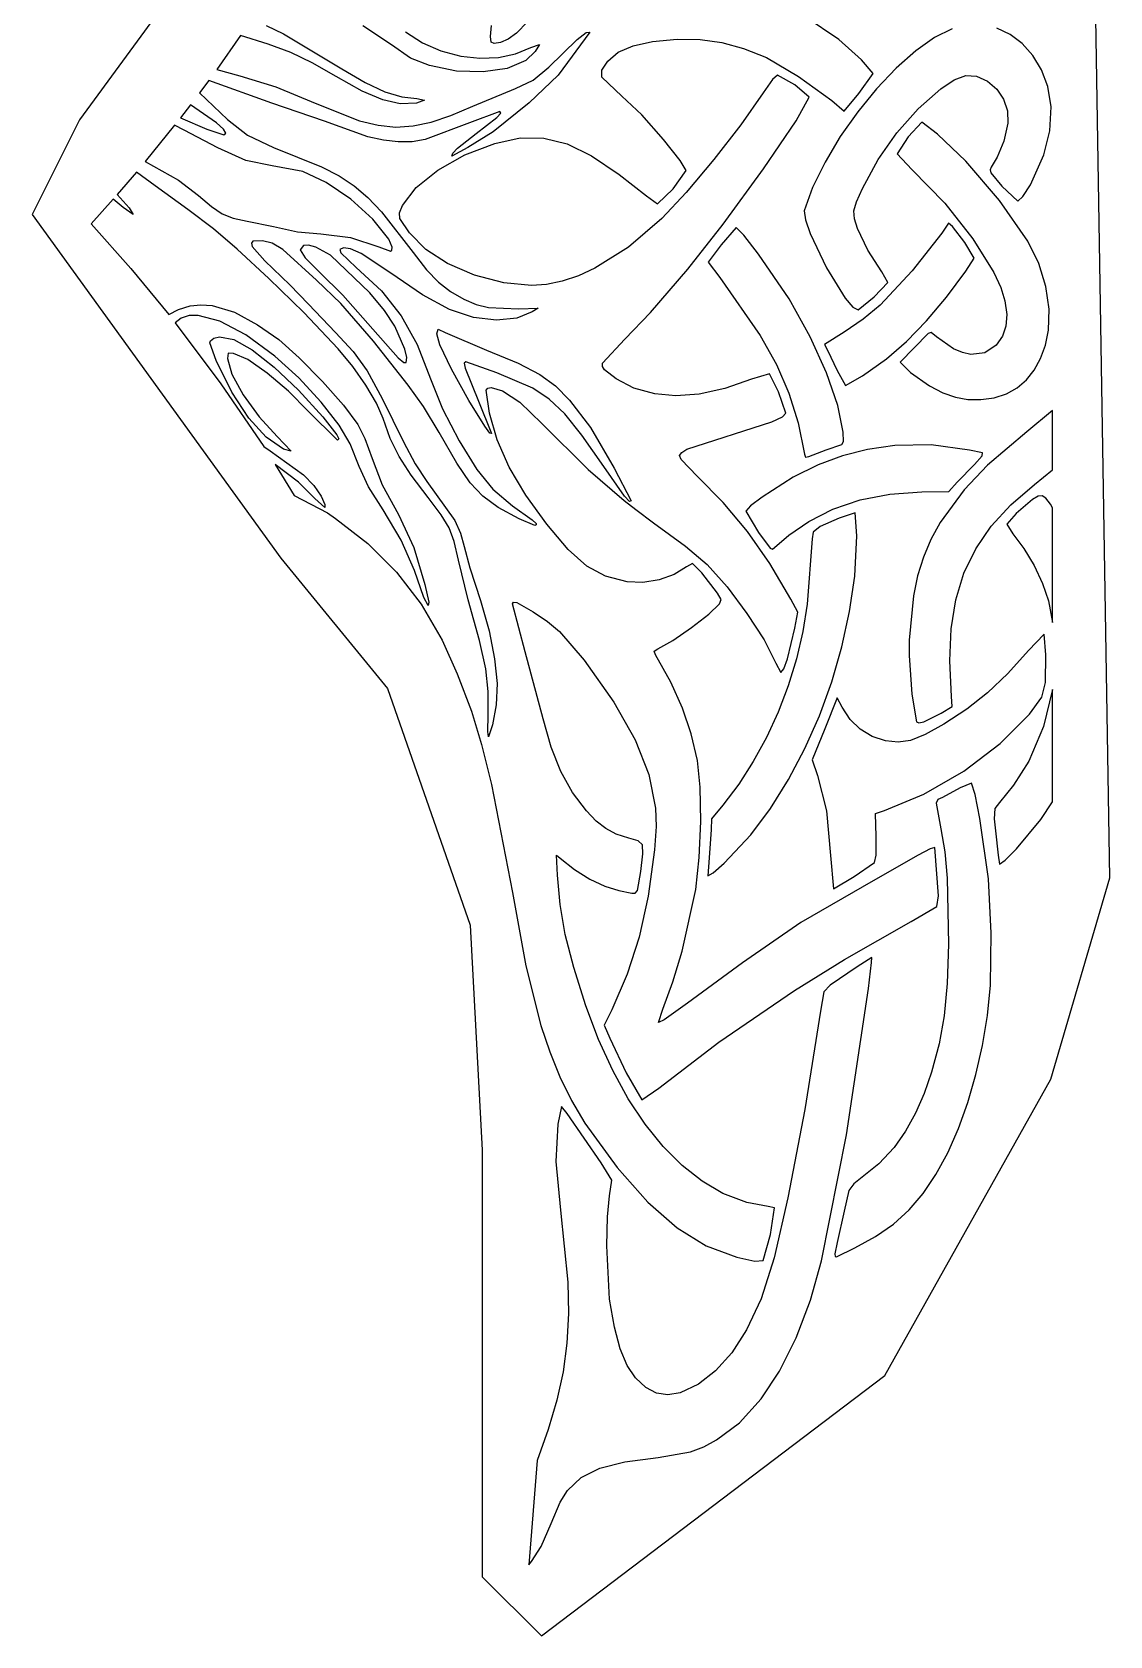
# Model space of a CAD drawing. Extents: x -920 to 149, y 485 to 1341.
# Drawn here: x -849.7 to -758.7, y 774.4 to 909.8 of the extents above; entities that cross this region are included whole.
import ezdxf

# ---------------------------------------------------------------- set-up
doc = ezdxf.new("R2010")
doc.units = 0

msp = doc.modelspace()

# ---------------------------------------------------------------- linework, layer by layer
at = {"layer": 'Layer 1'}
for p, q in [((-758.742, 838.366), (-760.742, 959.366)), ((-834.742, 917.366), (-845.742, 902.366)), ((-806.9857, 911.590388), (-808.853264, 909.675942)), ((-829.973434, 910.32799), (-828.518235, 909.631857)), ((-819.4024, 908.683473), (-821.808089, 910.303284)), ((-811.042138, 909.400795), (-810.95184, 910.321228)), ((-781.63546, 909.156966), (-784.481166, 911.05567)), ((-772.0672, 910.035992), (-773.54064, 909.320096)), ((-767.168203, 909.568161), (-768.29545, 910.092102)), ((-832.1442, 909.475101), (-834.15697, 906.606551)), ((-829.797743, 908.760036), (-832.1442, 909.475101)), ((-827.888289, 908.036936), (-829.797743, 908.760036)), ((-828.518235, 909.631857), (-823.60266, 906.665999)), ((-817.800531, 907.55969), (-819.4024, 908.683473)), ((-818.223517, 909.789588), (-816.770845, 908.853039)), ((-816.770845, 908.853039), (-815.224236, 908.178065)), ((-810.983983, 908.925535), (-811.042138, 909.400795)), ((-810.723721, 908.793104), (-810.983983, 908.925535)), ((-810.2077, 908.901158), (-810.723721, 908.793104)), ((-809.554029, 909.179984), (-810.2077, 908.901158)), ((-808.853264, 909.675942), (-809.554029, 909.179984)), ((-807.63161, 908.456091), (-806.90917, 908.721195)), ((-806.90917, 908.721195), (-807.263351, 908.133732)), ((-806.10604, 906.818932), (-803.710265, 909.149959)), ((-802.66596, 909.751562), (-805.32678, 906.120292)), ((-803.710265, 909.149959), (-802.950072, 909.725848)), ((-802.950072, 909.725848), (-802.66596, 909.751562)), ((-800.253198, 908.069039), (-799.004604, 908.614925)), ((-799.004604, 908.614925), (-797.356932, 908.976936)), ((-797.356932, 908.976936), (-795.2697, 909.167794)), ((-795.2697, 909.167794), (-793.34009, 909.151331)), ((-793.34009, 909.151331), (-791.503491, 908.900255)), ((-791.503491, 908.900255), (-789.669887, 908.396026)), ((-779.721526, 907.419969), (-781.63546, 909.156966)), ((-773.54064, 909.320096), (-775.135075, 908.192177)), ((-766.147904, 908.798165), (-767.168203, 909.568161)), ((-765.259724, 907.797274), (-766.147904, 908.798165)), ((-826.088183, 907.167864), (-827.888289, 908.036936)), ((-816.19486, 906.939923), (-817.800531, 907.55969)), ((-815.224236, 908.178065), (-813.53097, 907.736245)), ((-813.53097, 907.736245), (-811.936223, 907.562216)), ((-811.936223, 907.562216), (-810.374055, 907.629884)), ((-810.374055, 907.629884), (-808.915635, 907.930565)), ((-808.05794, 907.373485), (-809.640011, 906.707079)), ((-808.915635, 907.930565), (-807.63213, 908.455572)), ((-807.263351, 908.133732), (-808.05794, 907.373485)), ((-807.63213, 908.455572), (-807.63161, 908.456091)), ((-801.638865, 906.562362), (-801.1432, 907.326554)), ((-801.1432, 907.326554), (-800.253198, 908.069039)), ((-789.669887, 908.396026), (-787.74926, 907.620104)), ((-787.74926, 907.620104), (-785.033298, 906.033719)), ((-778.72092, 906.276026), (-779.721526, 907.419969)), ((-775.135075, 908.192177), (-776.78979, 906.721303)), ((-764.528829, 906.58065), (-765.259724, 907.797274)), ((-834.15697, 906.606551), (-832.21188, 906.06859)), ((-832.21188, 906.06859), (-829.16875, 905.152776)), ((-824.06977, 906.014881), (-826.088183, 907.167864)), ((-821.867298, 904.784194), (-824.06977, 906.014881)), ((-823.60266, 906.665999), (-821.628769, 905.519256)), ((-813.91944, 906.479051), (-816.19486, 906.939923)), ((-811.664168, 906.405186), (-813.91944, 906.479051)), ((-809.640011, 906.707079), (-811.664168, 906.405186)), ((-805.32678, 906.120292), (-807.767973, 903.810416)), ((-807.434393, 905.709899), (-806.10604, 906.818932)), ((-801.65171, 905.971614), (-801.638865, 906.562362)), ((-799.94225, 904.361914), (-801.65171, 905.971614)), ((-786.80668, 906.14268), (-787.238284, 905.762664)), ((-785.354648, 905.314945), (-786.80668, 906.14268)), ((-785.033298, 906.033719), (-782.23128, 903.982094)), ((-779.94357, 904.591376), (-778.72092, 906.276026)), ((-776.78979, 906.721303), (-778.444073, 904.976543)), ((-771.884549, 905.744413), (-770.916099, 906.0931)), ((-770.916099, 906.0931), (-770.019227, 906.047888)), ((-770.019227, 906.047888), (-769.09169, 905.62543)), ((-763.98039, 905.163452), (-764.528829, 906.58065)), ((-834.82922, 905.691395), (-835.59713, 904.647025)), ((-835.59713, 904.647025), (-833.25568, 902.396025)), ((-829.49883, 903.764405), (-834.82922, 905.691395)), ((-829.16875, 905.152776), (-825.84641, 903.76538)), ((-820.12021, 904.037167), (-821.867298, 904.784194)), ((-821.628769, 905.519256), (-819.966151, 904.73938)), ((-819.966151, 904.73938), (-818.534685, 904.294689)), ((-812.52681, 903.526642), (-808.92704, 904.997862)), ((-808.92704, 904.997862), (-807.434393, 905.709899)), ((-788.02676, 904.63683), (-789.907689, 901.936166)), ((-787.238284, 905.762664), (-788.02676, 904.63683)), ((-784.13603, 904.26684), (-785.354648, 905.314945)), ((-781.1657, 903.083446), (-779.94357, 904.591376)), ((-778.444073, 904.976543), (-780.037208, 903.026964)), ((-774.943435, 903.290126), (-773.02682, 904.985174)), ((-773.02682, 904.985174), (-771.884549, 905.744413)), ((-769.09169, 905.62543), (-768.290831, 904.951905)), ((-768.290831, 904.951905), (-767.714321, 904.092504)), ((-763.699207, 903.460572), (-763.98039, 905.163452)), ((-836.36609, 903.614482), (-837.211, 902.535992)), ((-834.17534, 902.104298), (-836.36609, 903.614482)), ((-825.04332, 902.237895), (-829.49883, 903.764405)), ((-825.84641, 903.76538), (-822.099373, 902.28213)), ((-818.652797, 903.715469), (-820.12021, 904.037167)), ((-817.28935, 903.760771), (-818.652797, 903.715469)), ((-818.534685, 904.294689), (-817.25425, 904.153499)), ((-816.603153, 904.008576), (-817.28935, 903.760771)), ((-817.25425, 904.153499), (-816.603153, 904.008576)), ((-814.391125, 902.734009), (-812.52681, 903.526642)), ((-807.767973, 903.810416), (-810.81479, 901.361952)), ((-798.270668, 902.787865), (-799.94225, 904.361914)), ((-785.238326, 902.27519), (-784.13603, 904.26684)), ((-782.23128, 903.982094), (-781.1657, 903.083446)), ((-776.722205, 901.273306), (-774.943435, 903.290126)), ((-767.714321, 904.092504), (-767.392933, 903.110348)), ((-763.81605, 901.429342), (-763.699207, 903.460572)), ((-845.742, 902.366), (-849.742, 894.366)), ((-837.70495, 901.906018), (-840.188, 898.834898)), ((-836.89105, 901.477095), (-837.70495, 901.906018)), ((-837.211, 902.536), (-834.97631, 901.571064)), ((-837.211, 902.535992), (-837.211, 902.536)), ((-833.585436, 901.577826), (-834.17534, 902.104298)), ((-833.25568, 902.396025), (-831.543358, 901.063727)), ((-821.385178, 900.926555), (-825.04332, 902.237895)), ((-822.099373, 902.28213), (-820.519865, 901.899798)), ((-820.519865, 901.899798), (-819.035178, 901.755181)), ((-819.035178, 901.755181), (-817.569419, 901.846918)), ((-817.569419, 901.846918), (-816.046698, 902.173648)), ((-812.82344, 902.108685), (-816.546855, 900.688549)), ((-816.046698, 902.173648), (-814.391125, 902.734009)), ((-810.25357, 903.073982), (-812.82344, 902.108685)), ((-812.23794, 901.203812), (-810.496228, 902.553846)), ((-810.496228, 902.553846), (-810.169568, 902.934558)), ((-810.169568, 902.934558), (-810.25357, 903.073982)), ((-796.4293, 900.693414), (-798.270668, 902.787865)), ((-789.907689, 901.936166), (-792.175034, 899.001785)), ((-788.003078, 898.212508), (-785.238326, 902.27519)), ((-780.037208, 903.026964), (-781.508484, 900.941634)), ((-774.61202, 902.160303), (-775.766551, 900.927481)), ((-773.287522, 901.150587), (-774.61202, 902.160303)), ((-767.35744, 902.06856), (-767.702772, 900.557296)), ((-767.392933, 903.110348), (-767.35744, 902.06856)), ((-834.07005, 900.007955), (-836.89105, 901.477095)), ((-834.97631, 901.571064), (-833.55852, 901.08648)), ((-833.38076, 901.236352), (-833.585436, 901.577826)), ((-833.55852, 901.08648), (-833.38076, 901.236352)), ((-831.543358, 901.063727), (-829.36911, 900.016335)), ((-820.085417, 900.639342), (-821.385178, 900.926555)), ((-818.83855, 900.514485), (-820.085417, 900.639342)), ((-817.650961, 900.504259), (-818.83855, 900.514485)), ((-816.546855, 900.688549), (-817.650961, 900.504259)), ((-813.817145, 899.969832), (-812.23794, 901.203812)), ((-810.81479, 901.361952), (-812.940934, 900.013922)), ((-810.67801, 900.37612), (-808.527336, 900.82828)), ((-808.527336, 900.82828), (-806.527668, 900.81514)), ((-806.527668, 900.81514), (-804.55963, 900.321527)), ((-795.034849, 898.927579), (-796.4293, 900.693414)), ((-781.508484, 900.941634), (-782.797186, 898.789621)), ((-778.307303, 899.005841), (-776.722205, 901.273306)), ((-775.766551, 900.927481), (-776.69303, 899.497933)), ((-770.90269, 898.884043), (-773.287522, 901.150587)), ((-767.702772, 900.557296), (-768.2535, 899.22275)), ((-764.31266, 899.396392), (-763.81605, 901.429342)), ((-831.7086, 898.920274), (-834.07005, 900.007955)), ((-829.36911, 900.016335), (-825.298973, 898.388988)), ((-815.491909, 898.109518), (-813.216719, 899.396855)), ((-812.940934, 900.013922), (-814.29154, 899.307302)), ((-814.29154, 899.307302), (-814.217026, 899.544438)), ((-814.217026, 899.544438), (-813.817145, 899.969832)), ((-813.216719, 899.396855), (-810.67801, 900.37612)), ((-804.55963, 900.321527), (-802.50385, 899.33227)), ((-802.50385, 899.33227), (-800.162376, 897.743832)), ((-776.69303, 899.497933), (-776.693, 899.498)), ((-776.693, 899.498), (-775.46052, 898.18078)), ((-768.2535, 899.22275), (-768.76613, 898.362342)), ((-765.453141, 896.887891), (-764.31266, 899.396392)), ((-840.93931, 897.934837), (-842.56296, 896.045567)), ((-839.3358, 896.791777), (-840.93931, 897.934837)), ((-840.188, 898.835), (-837.392067, 897.265581)), ((-840.188, 898.834898), (-840.188, 898.835)), ((-829.47501, 898.481445), (-831.7086, 898.920274)), ((-826.87724, 898.002932), (-829.47501, 898.481445)), ((-824.907197, 897.083256), (-826.87724, 898.002932)), ((-825.298973, 898.388988), (-823.806476, 897.625999)), ((-817.309372, 896.644712), (-815.491909, 898.109518)), ((-800.162376, 897.743832), (-797.86075, 895.93663)), ((-795.61615, 896.546685), (-794.51729, 898.083774)), ((-794.51729, 898.083774), (-795.034849, 898.927579)), ((-792.175034, 899.001785), (-794.507507, 896.232127)), ((-791.39343, 893.548816), (-788.003078, 898.212508)), ((-782.797186, 898.789621), (-783.8426, 896.639992)), ((-779.6429, 896.558854), (-778.307303, 899.005841)), ((-775.46052, 898.18078), (-772.689857, 895.330335)), ((-768.074464, 895.549044), (-770.90269, 898.884043)), ((-768.76613, 898.362342), (-768.865226, 898.140979)), ((-768.865226, 898.140979), (-768.802243, 897.894498)), ((-768.802243, 897.894498), (-767.87108, 896.752122)), ((-836.57785, 894.802227), (-839.3358, 896.791777)), ((-837.392067, 897.265581), (-835.69733, 895.98711)), ((-822.834123, 895.662344), (-824.907197, 897.083256)), ((-823.806476, 897.625999), (-822.535664, 896.791813)), ((-822.535664, 896.791813), (-821.381513, 895.807691)), ((-818.4749, 895.13304), (-817.309372, 896.644712)), ((-796.92798, 895.259144), (-795.61615, 896.546685)), ((-783.8426, 896.639992), (-784.54798, 894.683002)), ((-780.149266, 895.4328), (-779.6429, 896.558854)), ((-767.87108, 896.752122), (-766.5213, 895.490192)), ((-766.085552, 895.89226), (-765.453141, 896.887891)), ((-842.90762, 895.657477), (-844.74163, 893.593007)), ((-842.05652, 894.966043), (-842.90762, 895.657477)), ((-842.56296, 896.045567), (-841.542525, 894.941459)), ((-835.69733, 895.98711), (-834.593901, 895.03109)), ((-834.593901, 895.03109), (-833.692424, 894.4303)), ((-820.966057, 893.982626), (-822.834123, 895.662344)), ((-821.381513, 895.807691), (-820.239002, 894.594895)), ((-818.733778, 894.509612), (-818.4749, 895.13304)), ((-797.86075, 895.93663), (-796.92798, 895.259144)), ((-794.507507, 896.232127), (-796.58382, 894.02563)), ((-780.364495, 894.671588), (-780.149266, 895.4328)), ((-772.689857, 895.330335), (-770.313476, 892.326736)), ((-765.65912, 892.116013), (-768.074464, 895.549044)), ((-766.5213, 895.490192), (-766.085552, 895.89226)), ((-849.742, 894.366), (-828.742, 865.366)), ((-841.20438, 894.380047), (-842.05652, 894.966043)), ((-841.542525, 894.941459), (-841.20438, 894.380047)), ((-834.415415, 893.164916), (-836.57785, 894.802227)), ((-833.692424, 894.4303), (-832.762977, 894.063247)), ((-832.762977, 894.063247), (-831.57564, 893.80844)), ((-831.57564, 893.80844), (-829.35822, 893.342835)), ((-819.61104, 892.286532), (-820.966057, 893.982626)), ((-820.239002, 894.594895), (-817.56881, 891.168325)), ((-818.69246, 894.02511), (-818.733778, 894.509612)), ((-817.888104, 892.824669), (-818.69246, 894.02511)), ((-796.58382, 894.02563), (-799.400886, 891.617299)), ((-784.54798, 894.683002), (-784.548, 894.683)), ((-784.548, 894.683), (-784.455338, 893.915106)), ((-784.455338, 893.915106), (-784.056053, 892.7537)), ((-780.320344, 894.011301), (-780.364495, 894.671588)), ((-780.04857, 893.188024), (-780.320344, 894.011301)), ((-844.74163, 893.593007), (-844.742, 893.593)), ((-844.742, 893.593), (-841.400704, 889.805784)), ((-832.44066, 891.448457), (-834.415415, 893.164916)), ((-829.35822, 893.342835), (-827.337453, 892.89553)), ((-827.337453, 892.89553), (-825.37295, 892.73563)), ((-825.37295, 892.73563), (-822.863291, 892.414068)), ((-822.863291, 892.414068), (-820.47664, 891.64939)), ((-816.50708, 891.41547), (-817.888104, 892.824669)), ((-794.37253, 889.75414), (-791.39343, 893.548816)), ((-790.30869, 893.266269), (-791.55822, 891.804879)), ((-789.66237, 892.611301), (-790.30869, 893.266269)), ((-788.424222, 891.018041), (-789.66237, 892.611301)), ((-784.056053, 892.7537), (-782.678911, 889.878354)), ((-779.180384, 891.34546), (-780.04857, 893.188024)), ((-772.9252, 892.797781), (-775.440216, 889.617198)), ((-772.35675, 893.632341), (-772.9252, 892.797781)), ((-772.02704, 893.368274), (-772.35675, 893.632341)), ((-770.989285, 892.00799), (-772.02704, 893.368274)), ((-770.313476, 892.326736), (-768.549247, 889.477984)), ((-829.74524, 888.957137), (-832.44066, 891.448457)), ((-831.097718, 892.112443), (-831.212331, 891.946882)), ((-831.212331, 891.946882), (-831.17156, 891.661857)), ((-831.17156, 891.661857), (-830.099096, 890.445476)), ((-830.2972, 892.142964), (-831.097718, 892.112443)), ((-829.458928, 891.936475), (-830.2972, 892.142964)), ((-828.558978, 891.415437), (-829.458928, 891.936475)), ((-825.73369, 888.817604), (-828.558978, 891.415437)), ((-827.112, 891.383), (-826.695345, 890.712341)), ((-827.11197, 891.382993), (-827.112, 891.383)), ((-826.8226, 891.747829), (-827.11197, 891.382993)), ((-826.414212, 891.775255), (-826.8226, 891.747829)), ((-825.79801, 891.610821), (-826.414212, 891.775255)), ((-824.54728, 890.92514), (-825.79801, 891.610821)), ((-823.45474, 891.550247), (-823.747676, 891.418157)), ((-823.747676, 891.418157), (-823.683666, 891.125036)), ((-823.683666, 891.125036), (-822.37729, 889.889887)), ((-822.844894, 891.458832), (-823.45474, 891.550247)), ((-821.955396, 891.064512), (-822.844894, 891.458832)), ((-819.45241, 889.427917), (-821.955396, 891.064512)), ((-820.47664, 891.64939), (-819.4674, 891.272652)), ((-819.350771, 891.605941), (-819.61104, 892.286532)), ((-819.4674, 891.272652), (-819.357728, 891.365952)), ((-819.357728, 891.365952), (-819.350771, 891.605941)), ((-817.56881, 891.168325), (-816.430227, 889.711712)), ((-814.671529, 890.220725), (-816.50708, 891.41547)), ((-799.400886, 891.617299), (-802.22724, 889.841909)), ((-791.55822, 891.804879), (-792.661, 890.344)), ((-785.83096, 887.246519), (-788.424222, 891.018041)), ((-778.0022, 889.542774), (-779.180384, 891.34546)), ((-770.19978, 890.688354), (-770.989285, 892.00799)), ((-764.748517, 890.232343), (-765.65912, 892.116013)), ((-841.400704, 889.805784), (-838.20703, 885.92013)), ((-830.099096, 890.445476), (-827.98984, 888.418647)), ((-826.695345, 890.712341), (-825.48264, 889.50148)), ((-821.214835, 887.74228), (-824.54728, 890.92514)), ((-822.37729, 889.889887), (-820.254893, 887.925012)), ((-816.430227, 889.711712), (-815.42667, 888.64937)), ((-812.381538, 889.248807), (-814.671529, 890.220725)), ((-802.22724, 889.841909), (-803.617846, 889.205002)), ((-797.521349, 886.100009), (-794.37253, 889.75414)), ((-792.661, 890.344), (-791.67709, 889.04124)), ((-782.678911, 889.878354), (-781.099182, 887.312966)), ((-775.440216, 889.617198), (-778.13932, 886.722741)), ((-770.90361, 889.586614), (-770.19978, 890.688354)), ((-764.142389, 888.293591), (-764.748517, 890.232343)), ((-826.80092, 886.083391), (-829.74524, 888.957137)), ((-827.98984, 888.418647), (-826.40803, 886.811017)), ((-823.66509, 886.842024), (-825.73369, 888.817604)), ((-825.48264, 889.50148), (-823.503196, 887.555819)), ((-816.770026, 887.580999), (-819.45241, 889.427917)), ((-815.42667, 888.64937), (-814.424486, 887.857681)), ((-809.921128, 888.596836), (-812.381538, 889.248807)), ((-807.57432, 888.36193), (-809.921128, 888.596836)), ((-806.301808, 888.459639), (-807.57432, 888.36193)), ((-804.979509, 888.742454), (-806.301808, 888.459639)), ((-803.617846, 889.205002), (-804.979509, 888.742454)), ((-791.67709, 889.04124), (-788.26027, 884.14234)), ((-778.653712, 887.413212), (-777.49628, 888.62243)), ((-777.49628, 888.62243), (-778.0022, 889.542774)), ((-772.544468, 887.390292), (-770.90361, 889.586614)), ((-768.549247, 889.477984), (-767.964774, 888.207926)), ((-763.861706, 886.390722), (-764.142389, 888.293591)), ((-823.503196, 887.555819), (-820.96924, 884.68369)), ((-819.982564, 886.269356), (-821.214835, 887.74228)), ((-820.254893, 887.925012), (-818.570158, 885.805194)), ((-814.490591, 886.347888), (-816.770026, 887.580999)), ((-814.424486, 887.857681), (-813.29002, 887.213025)), ((-813.29002, 887.213025), (-812.258383, 886.782135)), ((-784.058391, 884.052545), (-785.83096, 887.246519)), ((-781.099182, 887.312966), (-780.446661, 886.539008)), ((-779.99947, 886.31354), (-778.653712, 887.413212)), ((-774.232739, 885.396084), (-772.544468, 887.390292)), ((-767.964774, 888.207926), (-767.61504, 887.09208)), ((-767.61504, 887.09208), (-767.455189, 885.937219)), ((-838.20703, 885.92013), (-837.385336, 886.359848)), ((-837.14239, 885.631279), (-837.6607, 885.223017)), ((-837.385336, 886.359848), (-836.40507, 886.659629)), ((-836.487585, 885.832266), (-837.14239, 885.631279)), ((-835.719941, 885.85374), (-836.487585, 885.832266)), ((-836.40507, 886.659629), (-835.50746, 886.743774)), ((-833.88183, 885.372664), (-835.719941, 885.85374)), ((-835.50746, 886.743774), (-834.550659, 886.678302)), ((-834.550659, 886.678302), (-832.65958, 886.126855)), ((-832.65958, 886.126855), (-830.721429, 885.05757)), ((-823.88672, 883.025257), (-826.80092, 886.083391)), ((-826.40803, 886.811017), (-824.1317, 884.416867)), ((-820.90714, 883.679444), (-823.66509, 886.842024)), ((-819.1063, 884.94879), (-819.982564, 886.269356)), ((-818.570158, 885.805194), (-817.22333, 883.380851)), ((-812.460174, 885.659894), (-814.490591, 886.347888)), ((-810.52484, 885.448327), (-812.460174, 885.659894)), ((-812.258383, 886.782135), (-811.205939, 886.513393)), ((-811.205939, 886.513393), (-808.66966, 886.397568)), ((-808.821021, 885.628708), (-810.52484, 885.448327)), ((-807.50694, 886.161977), (-808.821021, 885.628708)), ((-808.66966, 886.397568), (-807.01964, 886.470478)), ((-807.01964, 886.470478), (-807.50694, 886.161977)), ((-799.70239, 883.83928), (-797.521349, 886.100009)), ((-780.446661, 886.539008), (-779.99947, 886.31354)), ((-778.13932, 886.722741), (-779.588891, 885.531641)), ((-767.455189, 885.937219), (-767.52205, 884.946051)), ((-763.92744, 884.614703), (-763.861706, 886.390722)), ((-837.6607, 885.223017), (-833.796135, 880.069543)), ((-831.699454, 884.217075), (-833.88183, 885.372664)), ((-829.24421, 882.415999), (-831.699454, 884.217075)), ((-830.721429, 885.05757), (-828.89754, 883.814335)), ((-824.1317, 884.416867), (-822.640602, 882.803486)), ((-820.96924, 884.68369), (-818.821784, 882.264785)), ((-818.25799, 883.013181), (-819.1063, 884.94879)), ((-815.31951, 883.352821), (-815.56703, 884.299013)), ((-815.56703, 884.299013), (-815.567, 884.299)), ((-815.567, 884.299), (-815.44869, 884.679857)), ((-815.44869, 884.679857), (-814.85286, 884.394611)), ((-814.85286, 884.394611), (-811.37919, 882.920801)), ((-781.17476, 884.429871), (-782.848, 883.386)), ((-779.588891, 885.531641), (-781.17476, 884.429871)), ((-774.088, 884.336683), (-776.46357, 881.913603)), ((-775.928815, 883.647778), (-774.232739, 885.396084)), ((-773.821294, 884.408396), (-774.088, 884.336683)), ((-773.38055, 884.047318), (-773.821294, 884.408396)), ((-767.52205, 884.946051), (-767.821441, 884.089586)), ((-764.193873, 883.338611), (-763.92744, 884.614703)), ((-834.20355, 882.029645), (-834.72701, 883.521035)), ((-834.72701, 883.521035), (-834.727, 883.521)), ((-834.727, 883.521), (-834.6841, 883.716861)), ((-834.6841, 883.716861), (-834.409324, 883.939352)), ((-834.409324, 883.939352), (-833.931446, 884.034448)), ((-833.931446, 884.034448), (-832.71368, 883.823825)), ((-832.71368, 883.823825), (-831.164084, 882.947434)), ((-831.164084, 882.947434), (-829.291959, 881.476648)), ((-828.89754, 883.814335), (-827.180142, 882.276245)), ((-822.669489, 881.549263), (-823.88672, 883.025257)), ((-817.99572, 879.948934), (-820.90714, 883.679444)), ((-818.10053, 882.29016), (-818.25799, 883.013181)), ((-817.22333, 883.380851), (-816.11466, 880.502397)), ((-814.343175, 881.303967), (-815.31951, 883.352821)), ((-811.37919, 882.920801), (-808.711074, 881.811048)), ((-801.59167, 881.81512), (-799.70239, 883.83928)), ((-788.26027, 884.14234), (-786.892679, 881.698181)), ((-782.657477, 880.988691), (-784.058391, 884.052545)), ((-782.848, 883.386), (-782.59892, 882.920914)), ((-782.59892, 882.920914), (-781.7654, 881.191304)), ((-777.59309, 882.189164), (-775.928815, 883.647778)), ((-771.959472, 883.031275), (-773.38055, 884.047318)), ((-771.195032, 882.708834), (-771.959472, 883.031275)), ((-768.35918, 883.33883), (-769.295064, 882.686745)), ((-767.821441, 884.089586), (-768.35918, 883.33883)), ((-764.596357, 882.208855), (-764.193873, 883.338611)), ((-832.875213, 879.364864), (-834.20355, 882.029645)), ((-833.189692, 882.652086), (-833.25528, 882.220311)), ((-833.25528, 882.220311), (-832.889432, 880.902071)), ((-832.73022, 882.639925), (-833.189692, 882.652086)), ((-831.534362, 882.117522), (-832.73022, 882.639925)), ((-829.89707, 880.984552), (-831.534362, 882.117522)), ((-827.216466, 880.570219), (-829.24421, 882.415999)), ((-827.180142, 882.276245), (-825.233242, 880.284001)), ((-821.556949, 879.958892), (-822.669489, 881.549263)), ((-822.640602, 882.803486), (-821.456839, 881.160757)), ((-818.821784, 882.264785), (-818.368509, 881.877422)), ((-818.368509, 881.877422), (-818.16478, 881.87355)), ((-818.16478, 881.87355), (-818.10053, 882.29016)), ((-813.12277, 881.919301), (-813.266173, 881.831215)), ((-813.266173, 881.831215), (-813.186619, 881.408496)), ((-810.490648, 881.001343), (-813.12277, 881.919301)), ((-808.711074, 881.811048), (-806.877581, 880.874673)), ((-801.591444, 881.54392), (-801.59167, 881.81512)), ((-801.410791, 881.247886), (-801.591444, 881.54392)), ((-786.892679, 881.698181), (-785.83687, 879.2722)), ((-779.628897, 880.757215), (-777.59309, 882.189164)), ((-776.46357, 881.913603), (-775.583916, 881.027867)), ((-770.48978, 882.559048), (-771.195032, 882.708834)), ((-769.295064, 882.686745), (-770.48978, 882.559048)), ((-765.130761, 881.229682), (-764.596357, 882.208855)), ((-832.889432, 880.902071), (-831.92902, 879.146671)), ((-828.099458, 879.458549), (-829.89707, 880.984552)), ((-829.291959, 881.476648), (-827.252394, 879.546356)), ((-825.327965, 878.539244), (-827.216466, 880.570219)), ((-825.233242, 880.284001), (-823.450777, 878.261699)), ((-821.456839, 881.160757), (-820.176623, 878.839263)), ((-816.11466, 880.502397), (-815.093348, 877.961101)), ((-812.870336, 878.659863), (-814.343175, 881.303967)), ((-813.186619, 881.408496), (-812.051, 878.608401)), ((-807.47094, 879.697241), (-810.490648, 881.001343)), ((-806.877581, 880.874673), (-805.539713, 879.908206)), ((-800.43051, 880.49274), (-801.410791, 881.247886)), ((-798.947981, 879.720971), (-800.43051, 880.49274)), ((-788.99923, 880.45658), (-791.247771, 879.680951)), ((-787.48615, 880.915988), (-788.99923, 880.45658)), ((-786.722303, 879.388831), (-787.48615, 880.915988)), ((-781.702165, 878.237277), (-782.657477, 880.988691)), ((-781.7654, 881.191304), (-781.07708, 879.926264)), ((-781.07708, 879.926264), (-779.628897, 880.757215)), ((-775.583916, 881.027867), (-773.98775, 879.896153)), ((-766.578824, 879.74007), (-765.79296, 880.405338)), ((-765.79296, 880.405338), (-765.130761, 881.229682)), ((-833.796135, 880.069543), (-830.18057, 874.770517)), ((-831.450631, 877.186022), (-832.875213, 879.364864)), ((-831.92902, 879.146671), (-830.57974, 877.277039)), ((-826.42264, 877.757045), (-828.099458, 879.458549)), ((-827.252394, 879.546356), (-825.20048, 877.291445)), ((-820.66556, 878.435136), (-821.556949, 879.958892)), ((-820.176623, 878.839263), (-818.39617, 875.189587)), ((-816.700131, 878.15535), (-817.99572, 879.948934)), ((-811.39883, 879.535689), (-811.261914, 879.710198)), ((-811.11254, 877.588529), (-811.39883, 879.535689)), ((-811.261914, 879.710198), (-810.99382, 879.758702)), ((-810.99382, 879.758702), (-810.02631, 879.476299)), ((-810.02631, 879.476299), (-808.565686, 878.537468)), ((-806.07789, 878.773413), (-807.47094, 879.697241)), ((-805.539713, 879.908206), (-804.35847, 878.708171)), ((-797.1501, 879.22047), (-798.947981, 879.720971)), ((-795.402758, 879.050835), (-797.1501, 879.22047)), ((-793.408798, 879.208349), (-795.402758, 879.050835)), ((-791.247771, 879.680951), (-793.408798, 879.208349)), ((-786.11726, 877.598898), (-786.722303, 879.388831)), ((-785.83687, 879.2722), (-785.061681, 876.780939)), ((-773.98775, 879.896153), (-772.848874, 879.312472)), ((-772.848874, 879.312472), (-771.784484, 878.936154)), ((-771.784484, 878.936154), (-770.734071, 878.751096)), ((-769.63713, 878.741193), (-768.505037, 878.90375)), ((-768.505037, 878.90375), (-767.484226, 879.238125)), ((-767.484226, 879.238125), (-766.578824, 879.74007)), ((-823.95302, 875.325175), (-826.42264, 877.757045)), ((-823.809192, 876.592119), (-825.327965, 878.539244)), ((-823.450777, 878.261699), (-822.22668, 876.633435)), ((-820.11178, 877.158987), (-820.66556, 878.435136)), ((-815.3747, 875.955394), (-816.700131, 878.15535)), ((-815.093348, 877.961101), (-813.696459, 875.24776)), ((-811.527325, 876.49104), (-812.870336, 878.659863)), ((-812.051, 878.608401), (-810.94047, 875.868031)), ((-810.463012, 875.332942), (-811.11254, 877.588529)), ((-808.565686, 878.537468), (-806.69887, 876.727659)), ((-804.773083, 877.537564), (-806.07789, 878.773413)), ((-803.320402, 875.72895), (-804.773083, 877.537564)), ((-804.35847, 878.708171), (-802.587714, 876.382311)), ((-786.380366, 877.294864), (-786.11726, 877.598898)), ((-781.2664, 875.980619), (-781.702165, 878.237277)), ((-770.734071, 878.751096), (-769.63713, 878.741193)), ((-763.585, 877.833), (-765.74557, 876.01657)), ((-763.58491, 872.805367), (-763.585, 877.833)), ((-829.981539, 875.561026), (-831.450631, 877.186022)), ((-830.57974, 877.277039), (-829.04729, 875.616101)), ((-825.20048, 877.291445), (-824.010027, 875.772214)), ((-822.89063, 874.997889), (-823.809192, 876.592119)), ((-822.22668, 876.633435), (-821.65245, 875.470478)), ((-819.49601, 875.450909), (-820.11178, 877.158987)), ((-811.100232, 875.9194), (-811.527325, 876.49104)), ((-806.69887, 876.727659), (-802.792568, 872.828664)), ((-802.587714, 876.382311), (-800.5954, 872.955061)), ((-794.46347, 874.557775), (-787.27738, 876.873895)), ((-787.27738, 876.873895), (-786.380366, 877.294864)), ((-785.061681, 876.780939), (-784.53595, 874.14094)), ((-830.18057, 874.770517), (-829.64521, 874.413951)), ((-828.51967, 874.557785), (-829.981539, 875.561026)), ((-829.04729, 875.616101), (-827.8644, 874.384141)), ((-824.010027, 875.772214), (-823.850424, 875.431369)), ((-823.850424, 875.431369), (-823.95302, 875.325175)), ((-822.11912, 873.082249), (-822.89063, 874.997889)), ((-821.65245, 875.470478), (-821.01693, 873.772125)), ((-818.749661, 873.929467), (-819.49601, 875.450909)), ((-818.39617, 875.189587), (-817.407396, 873.306597)), ((-813.881684, 873.371229), (-815.3747, 875.955394)), ((-813.696459, 875.24776), (-812.188088, 872.828946)), ((-810.94047, 875.868031), (-811.100232, 875.9194)), ((-809.45108, 873.034049), (-810.463012, 875.332942)), ((-801.48373, 873.086831), (-803.320402, 875.72895)), ((-782.68903, 874.489266), (-781.36717, 874.951239)), ((-781.36717, 874.951239), (-781.244586, 875.21028)), ((-781.244586, 875.21028), (-781.2664, 875.980619)), ((-776.90989, 874.877455), (-779.196191, 874.543084)), ((-773.839734, 874.912196), (-776.90989, 874.877455)), ((-770.58729, 874.472306), (-773.839734, 874.912196)), ((-765.74557, 876.01657), (-769.06463, 873.200496)), ((-829.64521, 874.413951), (-826.838109, 872.401957)), ((-827.8644, 874.384141), (-828.51967, 874.557785)), ((-821.01693, 873.772125), (-820.170964, 871.549479)), ((-817.733531, 872.349637), (-818.749661, 873.929467)), ((-812.753901, 871.71224), (-813.881684, 873.371229)), ((-795.082258, 874.009304), (-794.8836, 874.289557)), ((-794.9503, 873.672037), (-795.082258, 874.009304)), ((-793.59896, 872.268507), (-794.9503, 873.672037)), ((-794.8836, 874.289557), (-794.46347, 874.557775)), ((-784.53595, 874.14094), (-784.43779, 873.885117)), ((-784.43779, 873.885117), (-784.16077, 873.951305)), ((-784.16077, 873.951305), (-782.68903, 874.489266)), ((-781.321993, 874.004257), (-783.382555, 873.231141)), ((-779.196191, 874.543084), (-781.321993, 874.004257)), ((-769.49022, 874.251635), (-770.58729, 874.472306)), ((-770.18889, 873.274436), (-769.529366, 873.990062)), ((-769.529366, 873.990062), (-769.49022, 874.251635)), ((-827.260984, 871.781651), (-829.20545, 873.257436)), ((-829.20545, 873.257436), (-827.60194, 870.650366)), ((-826.838109, 872.401957), (-825.965992, 871.501856)), ((-821.330235, 871.370004), (-822.11912, 873.082249)), ((-816.30842, 870.466397), (-817.733531, 872.349637)), ((-817.407396, 873.306597), (-816.40045, 871.816157)), ((-812.188088, 872.828946), (-810.83233, 871.171237)), ((-808.064921, 870.668879), (-809.45108, 873.034049)), ((-802.792568, 872.828664), (-799.76702, 870.225249)), ((-799.711571, 870.582726), (-801.48373, 873.086831)), ((-800.5954, 872.955061), (-799.15571, 870.203821)), ((-791.391916, 870.05418), (-793.59896, 872.268507)), ((-785.47314, 872.193905), (-788.105914, 870.519133)), ((-783.382555, 873.231141), (-785.47314, 872.193905)), ((-771.63325, 871.776336), (-770.18889, 873.274436)), ((-769.06463, 873.200496), (-771.04032, 871.11508)), ((-765.11866, 871.584247), (-763.58491, 872.805367)), ((-825.86974, 870.402316), (-827.260984, 871.781651)), ((-825.965992, 871.501856), (-825.34884, 870.583711)), ((-820.09084, 869.445269), (-821.330235, 871.370004)), ((-820.170964, 871.549479), (-818.81709, 869.038075)), ((-816.40045, 871.816157), (-814.050274, 868.529883)), ((-811.688408, 870.594956), (-812.753901, 871.71224)), ((-810.83233, 871.171237), (-809.169995, 869.773806)), ((-806.29271, 868.214459), (-808.064921, 870.668879)), ((-779.835288, 870.271117), (-777.32612, 870.755447)), ((-777.32612, 870.755447), (-774.61804, 870.95258)), ((-774.61804, 870.95258), (-772.33292, 870.99448)), ((-771.04032, 871.11508), (-773.07016, 868.360093)), ((-772.33292, 870.99448), (-771.63325, 871.776336)), ((-767.110839, 869.855849), (-765.11866, 871.584247)), ((-827.60194, 870.650366), (-824.8078, 869.173966)), ((-825.023015, 869.63137), (-825.86974, 870.402316)), ((-825.34884, 870.583711), (-825.028161, 869.896029)), ((-825.028161, 869.896029), (-825.023015, 869.63137)), ((-818.571819, 866.877538), (-820.09084, 869.445269)), ((-815.208775, 869.021173), (-816.30842, 870.466397)), ((-810.38226, 869.635904), (-811.688408, 870.594956)), ((-808.631669, 868.667471), (-810.38226, 869.635904)), ((-809.169995, 869.773806), (-807.52455, 868.597247)), ((-799.76702, 870.225249), (-798.76397, 869.461978)), ((-799.291407, 870.139722), (-799.711571, 870.582726)), ((-799.15571, 870.203821), (-799.291407, 870.139722)), ((-798.76397, 869.461978), (-797.27518, 868.338538)), ((-789.352251, 867.604631), (-791.391916, 870.05418)), ((-789.073397, 869.769749), (-789.477, 869.317085)), ((-789.477, 869.317085), (-789.477, 869.317)), ((-789.477, 869.317), (-788.41817, 867.52953)), ((-788.105914, 870.519133), (-789.073397, 869.769749)), ((-784.17451, 868.4623), (-782.124948, 869.50495)), ((-782.124948, 869.50495), (-779.835288, 870.271117)), ((-768.756694, 868.051747), (-767.110839, 869.855849)), ((-765.27173, 870.322408), (-766.665149, 869.134304)), ((-764.812937, 870.593137), (-765.27173, 870.322408)), ((-764.464815, 870.630276), (-764.812937, 870.593137)), ((-764.145366, 870.411423), (-764.464815, 870.630276)), ((-763.77259, 869.914177), (-764.145366, 870.411423)), ((-763.585, 869.6), (-763.77259, 869.914177)), ((-763.58502, 859.917938), (-763.585, 869.6)), ((-824.8078, 869.173966), (-824.11844, 868.701647)), ((-824.11844, 868.701647), (-821.386625, 866.587583)), ((-818.81709, 869.038075), (-817.499532, 866.246244)), ((-814.535048, 867.90572), (-815.208775, 869.021173)), ((-814.050274, 868.529883), (-813.562954, 867.476634)), ((-807.3008, 868.118184), (-808.631669, 868.667471)), ((-807.52455, 868.597247), (-807.195273, 868.280343)), ((-807.186248, 868.164023), (-807.3008, 868.118184)), ((-807.195273, 868.280343), (-807.186248, 868.164023)), ((-804.491439, 866.095157), (-806.29271, 868.214459)), ((-797.27518, 868.338538), (-794.564666, 866.358671)), ((-785.853019, 867.307408), (-784.17451, 868.4623)), ((-783.20327, 868.01523), (-783.784535, 867.55106)), ((-781.591743, 868.744207), (-783.20327, 868.01523)), ((-780.2505, 869.19189), (-781.591743, 868.744207)), ((-780.11299, 867.25423), (-780.2505, 869.19189)), ((-773.07016, 868.360093), (-773.850555, 866.925761)), ((-770.069864, 866.137088), (-768.756694, 868.051747)), ((-767.438, 868.213), (-766.92589, 867.420798)), ((-767.43798, 868.212988), (-767.438, 868.213)), ((-766.665149, 869.134304), (-767.43798, 868.212988)), ((-817.45899, 864.322099), (-818.571819, 866.877538)), ((-814.109034, 866.752215), (-814.535048, 867.90572)), ((-813.75253, 865.192837), (-814.109034, 866.752215)), ((-813.562954, 867.476634), (-813.26216, 866.342097)), ((-787.459715, 864.89327), (-789.352251, 867.604631)), ((-788.41817, 867.52953), (-787.430536, 866.211751)), ((-787.06475, 866.25778), (-785.853019, 867.307408)), ((-783.8735, 866.99772), (-784.29259, 861.4849)), ((-783.784535, 867.55106), (-783.8735, 866.99772)), ((-780.2846, 863.82482), (-780.11299, 867.25423)), ((-773.850555, 866.925761), (-774.483666, 865.428765)), ((-766.92589, 867.420798), (-765.997119, 866.169613)), ((-828.742, 865.366), (-819.742, 854.366)), ((-821.386625, 866.587583), (-818.979145, 864.177926)), ((-817.499532, 866.246244), (-816.59035, 863.134575)), ((-813.26216, 866.342097), (-812.77434, 864.537567)), ((-802.91054, 864.687335), (-804.491439, 866.095157)), ((-794.564666, 866.358671), (-792.7499, 864.807518)), ((-787.430536, 866.211751), (-787.231243, 866.12201)), ((-787.231243, 866.12201), (-787.06475, 866.25778)), ((-774.483666, 865.428765), (-774.976294, 863.850527)), ((-771.06399, 864.077021), (-770.069864, 866.137088)), ((-765.997119, 866.169613), (-765.151546, 864.738879)), ((-818.979145, 864.177926), (-816.89043, 861.466354)), ((-816.653471, 862.034649), (-817.45899, 864.322099)), ((-812.92364, 861.831317), (-813.75253, 865.192837)), ((-812.77434, 864.537567), (-811.89016, 861.788407)), ((-801.325104, 863.830107), (-802.91054, 864.687335)), ((-795.528468, 863.964389), (-796.801705, 863.516163)), ((-794.49816, 864.613159), (-795.528468, 863.964389)), ((-793.97985, 864.897887), (-794.49816, 864.613159)), ((-793.204828, 864.131175), (-793.97985, 864.897887)), ((-791.88388, 862.401927), (-793.204828, 864.131175)), ((-792.7499, 864.807518), (-791.066624, 862.921688)), ((-785.69406, 861.893507), (-787.459715, 864.89327)), ((-771.752712, 861.836695), (-771.06399, 864.077021)), ((-765.151546, 864.738879), (-764.442805, 863.229952)), ((-816.59035, 863.134575), (-816.25548, 861.639585)), ((-799.51022, 863.362589), (-801.325104, 863.830107)), ((-798.176184, 863.303792), (-799.51022, 863.362589)), ((-796.801705, 863.516163), (-798.176184, 863.303792)), ((-791.066624, 862.921688), (-789.389938, 860.696672)), ((-780.715762, 860.852861), (-780.2846, 863.82482)), ((-774.976294, 863.850527), (-775.335237, 862.172469)), ((-764.442805, 863.229952), (-763.92453, 861.744188)), ((-816.89043, 861.466354), (-815.11491, 858.446547)), ((-816.30558, 861.370879), (-816.653471, 862.034649)), ((-816.25548, 861.639585), (-816.30558, 861.370879)), ((-811.978161, 858.405021), (-812.92364, 861.831317)), ((-811.89016, 861.788407), (-811.159801, 859.212212)), ((-809.18459, 861.486122), (-809.104821, 861.650189)), ((-808.11593, 857.460542), (-809.18459, 861.486122)), ((-809.104821, 861.650189), (-808.825268, 861.609965)), ((-808.825268, 861.609965), (-807.43432, 860.829844)), ((-792.608299, 860.627321), (-791.71179, 861.50328)), ((-791.560134, 861.85629), (-791.88388, 862.401927)), ((-791.71179, 861.50328), (-791.560134, 861.85629)), ((-785.10495, 860.806747), (-785.69406, 861.893507)), ((-784.29259, 861.4849), (-784.664788, 859.161219)), ((-775.335237, 862.172469), (-775.67927, 858.44258)), ((-772.149671, 859.381258), (-771.752712, 861.836695)), ((-763.92453, 861.744188), (-763.58502, 859.917938)), ((-807.43432, 860.829844), (-806.235835, 860.016429)), ((-806.235835, 860.016429), (-805.215524, 859.155992)), ((-794.061899, 859.492781), (-792.608299, 860.627321)), ((-789.389938, 860.696672), (-787.942297, 858.450856)), ((-785.35456, 859.440417), (-785.10495, 860.806747)), ((-781.367527, 857.874846), (-780.715762, 860.852861)), ((-811.159801, 859.212212), (-810.688535, 856.855403)), ((-805.215524, 859.155992), (-803.12968, 856.743284)), ((-795.640747, 858.414717), (-794.061899, 859.492781)), ((-785.973994, 856.854423), (-785.35456, 859.440417)), ((-784.664788, 859.161219), (-785.20464, 856.849804)), ((-772.268507, 856.675859), (-772.149671, 859.381258)), ((-764.28851, 858.950899), (-765.62124, 857.570109)), ((-764.156671, 857.187671), (-764.28851, 858.950899)), ((-815.11491, 858.446547), (-813.8508, 855.60058)), ((-811.445943, 856.011827), (-811.978161, 858.405021)), ((-806.59924, 851.787022), (-808.11593, 857.460542)), ((-797.225598, 857.515678), (-796.913, 857.70819)), ((-797.09955, 857.193483), (-797.225598, 857.515678)), ((-795.820018, 854.88578), (-797.09955, 857.193483)), ((-796.913, 857.70819), (-795.640747, 858.414717)), ((-787.942297, 858.450856), (-786.94616, 856.502628)), ((-782.224633, 854.928739), (-781.367527, 857.874846)), ((-775.70197, 857.13415), (-775.702, 857.134)), ((-775.702, 857.134), (-775.45652, 853.88615)), ((-775.67927, 858.44258), (-775.70197, 857.13415)), ((-765.62124, 857.570109), (-767.370942, 855.611096)), ((-764.17328, 854.845239), (-764.156671, 857.187671)), ((-811.230633, 854.096886), (-811.445943, 856.011827)), ((-810.688535, 856.855403), (-810.483092, 854.762401)), ((-803.12968, 856.743284), (-800.612788, 853.187409)), ((-786.94616, 856.502628), (-786.51467, 855.697517)), ((-786.51467, 855.697517), (-786.279851, 856.014391)), ((-786.279851, 856.014391), (-785.973994, 856.854423)), ((-785.20464, 856.849804), (-785.902632, 854.573285)), ((-772.12286, 853.685647), (-772.268507, 856.675859)), ((-813.8508, 855.60058), (-812.64633, 852.443857)), ((-810.483092, 854.762401), (-810.5502, 852.977627)), ((-794.830529, 852.689877), (-795.820018, 854.88578)), ((-785.902632, 854.573285), (-786.749249, 852.354293)), ((-783.271817, 852.052506), (-782.224633, 854.928739)), ((-767.370942, 855.611096), (-769.066885, 853.986232)), ((-764.495005, 853.627728), (-764.17328, 854.845239)), ((-819.742, 854.366), (-812.742, 834.366)), ((-811.23588, 852.105347), (-811.230633, 854.096886)), ((-800.612788, 853.187409), (-798.821574, 850.021123)), ((-781.75867, 853.556915), (-782.8201, 850.945205)), ((-781.353, 852.783329), (-781.75867, 853.556915)), ((-775.45652, 853.88615), (-775.07413, 851.53487)), ((-772.04796, 852.8242), (-772.12286, 853.685647)), ((-769.066885, 853.986232), (-770.826061, 852.593331)), ((-765.53649, 852.188059), (-764.495005, 853.627728)), ((-763.585, 854.261), (-764.361406, 851.131886)), ((-763.58426, 844.794739), (-763.585, 854.261)), ((-812.64633, 852.443857), (-811.795652, 849.631236)), ((-811.257943, 850.727325), (-811.23588, 852.105347)), ((-810.5502, 852.977627), (-810.859828, 851.278123)), ((-805.913813, 849.404715), (-806.59924, 851.787022)), ((-794.094215, 850.512467), (-794.830529, 852.689877)), ((-786.749249, 852.354293), (-787.734975, 850.215457)), ((-784.493819, 849.284112), (-783.271817, 852.052506)), ((-780.667971, 851.744036), (-781.353, 852.783329)), ((-779.819374, 850.915132), (-780.667971, 851.744036)), ((-774.465254, 851.536503), (-772.9864, 852.279526)), ((-772.9864, 852.279526), (-772.04796, 852.8242)), ((-770.826061, 852.593331), (-772.76546, 851.330209)), ((-768.019556, 849.704414), (-765.53649, 852.188059)), ((-811.20028, 850.265147), (-811.257943, 850.727325)), ((-810.859828, 851.278123), (-811.20028, 850.265147)), ((-793.57421, 848.260243), (-794.094215, 850.512467)), ((-782.8201, 850.945205), (-783.881, 848.333)), ((-778.821375, 850.307584), (-779.819374, 850.915132)), ((-774.345454, 850.455574), (-775.567064, 849.966739)), ((-775.07413, 851.53487), (-774.876427, 851.443702)), ((-774.876427, 851.443702), (-774.465254, 851.536503)), ((-772.76546, 851.330209), (-774.345454, 850.455574)), ((-764.361406, 851.131886), (-765.59262, 848.22832)), ((-811.795652, 849.631236), (-810.960883, 846.257633)), ((-805.091559, 847.35144), (-805.913813, 849.404715)), ((-798.821574, 850.021123), (-797.682445, 847.091317)), ((-787.734975, 850.215457), (-788.850295, 848.17941)), ((-785.875375, 846.661523), (-784.493819, 849.284112)), ((-777.68814, 849.932359), (-778.821375, 850.307584)), ((-776.618541, 849.810177), (-777.68814, 849.932359)), ((-775.567064, 849.966739), (-776.618541, 849.810177)), ((-771.090078, 847.384864), (-768.019556, 849.704414)), ((-793.342836, 846.012082), (-793.57421, 848.260243)), ((-788.850295, 848.17941), (-790.085696, 846.26878)), ((-783.881, 848.333), (-783.43297, 846.99356)), ((-765.59262, 848.22832), (-766.873381, 846.20047)), ((-804.107828, 845.575), (-805.091559, 847.35144)), ((-797.682445, 847.091317), (-797.12181, 844.244884)), ((-787.401222, 844.222704), (-785.875375, 846.661523)), ((-783.43297, 846.99356), (-782.684279, 844.026474)), ((-774.443931, 845.431644), (-771.090078, 847.384864)), ((-770.42391, 846.372416), (-771.38665, 845.953839)), ((-770.123516, 845.399878), (-770.42391, 846.372416)), ((-810.960883, 846.257633), (-809.18404, 837.143057)), ((-802.93797, 844.023202), (-804.107828, 845.575)), ((-793.291756, 843.127747), (-793.342836, 846.012082)), ((-790.085696, 846.26878), (-791.43166, 844.5062)), ((-777.77699, 844.046989), (-774.443931, 845.431644)), ((-773.265907, 844.969061), (-773.411097, 844.660251)), ((-772.87129, 845.161118), (-773.265907, 844.969061)), ((-771.38665, 845.953839), (-772.87129, 845.161118)), ((-769.725669, 843.380096), (-770.123516, 845.399878)), ((-766.873381, 846.20047), (-768.07204, 844.7407)), ((-802.104813, 843.15243), (-802.93797, 844.023202)), ((-797.12181, 844.244884), (-797.04311, 842.706813)), ((-791.43166, 844.5062), (-792.38612, 843.35847)), ((-789.0561, 842.00562), (-787.401222, 844.222704)), ((-782.684279, 844.026474), (-782.32711, 840.24878)), ((-778.53251, 843.80462), (-777.77699, 844.046989)), ((-778.48601, 841.85385), (-778.53251, 843.80462)), ((-773.411097, 844.660251), (-773.01909, 842.509608)), ((-768.455934, 844.228473), (-768.50871, 843.35164)), ((-768.07204, 844.7407), (-768.455934, 844.228473)), ((-764.57541, 843.284769), (-763.58426, 844.794739)), ((-801.30397, 842.523904), (-802.104813, 843.15243)), ((-800.424579, 842.065998), (-801.30397, 842.523904)), ((-797.04311, 842.706813), (-797.19781, 840.717984)), ((-793.415105, 840.087485), (-793.291756, 843.127747)), ((-792.39412, 842.436051), (-792.56309, 840.056881)), ((-792.38612, 843.35847), (-792.39412, 842.436051)), ((-773.01909, 842.509608), (-772.686978, 840.568326)), ((-769.00333, 838.282526), (-769.725669, 843.380096)), ((-768.50871, 843.35164), (-768.508, 843.352)), ((-768.508, 843.352), (-768.38862, 842.3412)), ((-768.38862, 842.3412), (-768.18913, 840.26846)), ((-766.633654, 840.817694), (-764.57541, 843.284769)), ((-799.35578, 841.707082), (-800.424579, 842.065998)), ((-798.56364, 841.477779), (-799.35578, 841.707082)), ((-798.210291, 841.153597), (-798.56364, 841.477779)), ((-798.176857, 840.404653), (-798.210291, 841.153597)), ((-791.305723, 839.604192), (-789.0561, 842.00562)), ((-778.485804, 840.277366), (-778.48601, 841.85385)), ((-773.51203, 840.91911), (-773.915301, 840.822305)), ((-773.20509, 836.83875), (-773.51203, 840.91911)), ((-805.38688, 838.596194), (-805.46598, 840.280844)), ((-805.46598, 840.280844), (-805.16315, 840.015221)), ((-805.16315, 840.015221), (-803.941154, 839.059048)), ((-798.34446, 838.901062), (-798.176857, 840.404653)), ((-797.19781, 840.717984), (-797.729763, 836.809537)), ((-793.70702, 837.371543), (-793.415105, 840.087485)), ((-792.56309, 840.056881), (-792.69074, 838.548951)), ((-792.245588, 838.775944), (-791.305723, 839.604192)), ((-782.32711, 840.24878), (-782.07855, 837.45)), ((-780.322746, 838.466586), (-778.60487, 839.65916)), ((-774.91864, 840.269547), (-778.72099, 838.120327)), ((-778.60487, 839.65916), (-778.485804, 840.277366)), ((-773.915301, 840.822305), (-774.91864, 840.269547)), ((-772.686978, 840.568326), (-772.469538, 838.326704)), ((-768.18913, 840.26846), (-768.07182, 839.525849)), ((-768.07182, 839.525849), (-767.58968, 839.853446)), ((-767.58968, 839.853446), (-766.633654, 840.817694)), ((-805.169773, 836.124445), (-805.38688, 838.596194)), ((-803.941154, 839.059048), (-802.649426, 838.254654)), ((-802.649426, 838.254654), (-801.37756, 837.651256)), ((-798.622514, 837.305644), (-798.34446, 838.901062)), ((-792.691, 838.549), (-792.245588, 838.775944)), ((-792.69074, 838.548951), (-792.691, 838.549)), ((-782.07855, 837.45), (-780.322746, 838.466586)), ((-772.469538, 838.326704), (-772.36745, 832.772778)), ((-768.767695, 833.685084), (-769.00333, 838.282526)), ((-763.742, 821.366), (-758.742, 838.366)), ((-809.18404, 837.143057), (-808.04717, 830.932607)), ((-801.37756, 837.651256), (-800.21515, 837.298071)), ((-800.21515, 837.298071), (-799.09223, 837.064492)), ((-799.09223, 837.064492), (-798.812897, 837.066186)), ((-798.812897, 837.066186), (-798.622514, 837.305644)), ((-797.729763, 836.809537), (-798.477616, 833.371254)), ((-794.854581, 832.173458), (-793.70702, 837.371543)), ((-778.72099, 838.120327), (-784.840065, 834.58561)), ((-773.36167, 835.956644), (-773.20509, 836.83875)), ((-804.724563, 833.590488), (-805.169773, 836.124445)), ((-775.52432, 834.689044), (-773.36167, 835.956644)), ((-812.742, 834.366), (-811.742, 815.366)), ((-784.840065, 834.58561), (-789.76829, 831.197787)), ((-781.14087, 831.474877), (-775.52432, 834.689044)), ((-804.008876, 830.800134), (-804.724563, 833.590488)), ((-798.477616, 833.371254), (-799.487836, 830.229311)), ((-772.36745, 832.772778), (-772.48636, 829.433971)), ((-768.81574, 829.319286), (-768.767695, 833.685084)), ((-795.639676, 829.574784), (-794.854581, 832.173458)), ((-785.37742, 828.865644), (-781.14087, 831.474877)), ((-778.84636, 831.633416), (-780.06849, 830.840177)), ((-778.86136, 831.20605), (-778.84636, 831.633416)), ((-808.04717, 830.932607), (-806.794609, 825.900028)), ((-802.98034, 827.559194), (-804.008876, 830.800134)), ((-799.487836, 830.229311), (-800.80689, 827.209884)), ((-789.76829, 831.197787), (-794.40676, 827.782517)), ((-780.06849, 830.840177), (-782.370346, 829.302778)), ((-779.112, 829.016), (-778.86136, 831.20605)), ((-796.48359, 827.275043), (-795.639676, 829.574784)), ((-791.76645, 824.483379), (-785.37742, 828.865644)), ((-782.90707, 828.745217), (-783.17425, 827.098807)), ((-782.370346, 829.302778), (-782.90707, 828.745217)), ((-780.98133, 816.679193), (-779.11089, 829.015554)), ((-779.11089, 829.015554), (-779.112, 829.016)), ((-772.48636, 829.433971), (-772.735781, 826.730567)), ((-769.084777, 826.742682), (-768.81574, 829.319286)), ((-801.915434, 824.726579), (-802.98034, 827.559194)), ((-794.40676, 827.782517), (-796.37251, 826.376917)), ((-800.80689, 827.209884), (-801.4332, 825.941244)), ((-796.8505, 826.144893), (-796.48359, 827.275043)), ((-796.37251, 826.376917), (-796.8505, 826.144893)), ((-783.17425, 827.098807), (-784.50386, 818.818207)), ((-772.735781, 826.730567), (-773.157471, 824.345618)), ((-769.50075, 824.211568), (-769.084777, 826.742682)), ((-806.794609, 825.900028), (-806.039485, 823.664679)), ((-800.721584, 822.11015), (-801.915434, 824.726579)), ((-801.4332, 825.941244), (-800.96915, 824.833314)), ((-800.96915, 824.833314), (-799.59217, 821.917889)), ((-806.039485, 823.664679), (-805.177516, 821.570326)), ((-796.82162, 820.623804), (-791.76645, 824.483379)), ((-773.157471, 824.345618), (-773.79319, 821.962178)), ((-770.053597, 821.756993), (-769.50075, 824.211568)), ((-799.408769, 819.723573), (-800.721584, 822.11015)), ((-799.59217, 821.917889), (-798.27321, 819.612484)), ((-773.79319, 821.962178), (-774.418039, 820.162054)), ((-805.177516, 821.570326), (-804.192988, 819.582245)), ((-798.27321, 819.612484), (-796.82162, 820.623804)), ((-777.742, 796.366), (-763.742, 821.366)), ((-770.733254, 819.410005), (-770.053597, 821.756993)), ((-804.192988, 819.582245), (-803.070188, 817.665714)), ((-797.98697, 817.580515), (-799.408769, 819.723573)), ((-774.418039, 820.162054), (-775.154965, 818.50121)), ((-771.529657, 817.201652), (-770.733254, 819.410005)), ((-805.04362, 819.04868), (-805.36762, 817.57179)), ((-804.55836, 818.473517), (-805.04362, 819.04868)), ((-801.69448, 814.315667), (-804.55836, 818.473517)), ((-784.50386, 818.818207), (-785.92429, 811.35008)), ((-775.154965, 818.50121), (-776.001908, 816.983876)), ((-805.36762, 817.57179), (-805.513406, 814.413602)), ((-803.070188, 817.665714), (-800.34692, 813.908407)), ((-796.466167, 815.694642), (-797.98697, 817.580515)), ((-783.09201, 806.045954), (-780.98133, 816.679193)), ((-776.001908, 816.983876), (-776.95681, 815.614278)), ((-772.432743, 815.162982), (-771.529657, 817.201652)), ((-811.742, 815.366), (-811.742, 794.366)), ((-794.856341, 814.07962), (-796.466167, 815.694642)), ((-776.95681, 815.614278), (-778.265607, 814.229828)), ((-773.432448, 813.325044), (-772.432743, 815.162982)), ((-805.513406, 814.413602), (-805.12214, 810.30767)), ((-800.78549, 812.847017), (-801.69448, 814.315667)), ((-800.34692, 813.908407), (-797.747174, 810.985334)), ((-793.167472, 812.749115), (-794.856341, 814.07962)), ((-778.265607, 814.229828), (-780.36951, 812.531288)), ((-800.99426, 811.506537), (-800.78549, 812.847017)), ((-791.40954, 811.716794), (-793.167472, 812.749115)), ((-780.36951, 812.531288), (-780.777015, 811.972335)), ((-774.51871, 811.718886), (-773.432448, 813.325044)), ((-801.163139, 809.746662), (-800.99426, 811.506537)), ((-789.384266, 810.963589), (-791.40954, 811.716794)), ((-785.92429, 811.35008), (-787.079661, 806.276094)), ((-780.777015, 811.972335), (-781.18134, 810.231188)), ((-775.700576, 810.338911), (-774.51871, 811.718886)), ((-805.12214, 810.30767), (-804.503488, 804.236666)), ((-801.21941, 807.297282), (-801.163139, 809.746662)), ((-797.747174, 810.985334), (-795.284603, 808.815668)), ((-787.59843, 810.616614), (-789.384266, 810.963589)), ((-787.07497, 810.494666), (-787.59843, 810.616614)), ((-787.400751, 808.242731), (-787.07497, 810.494666)), ((-781.18134, 810.231188), (-781.78284, 807.566778)), ((-777.021054, 809.139282), (-775.700576, 810.338911)), ((-795.284603, 808.815668), (-792.827915, 807.301025)), ((-778.527342, 808.082373), (-777.021054, 809.139282)), ((-800.99426, 802.793937), (-801.21941, 807.297282)), ((-792.827915, 807.301025), (-790.24582, 806.343017)), ((-788.02891, 806.068086), (-787.400751, 808.242731)), ((-781.78284, 807.566778), (-781.97403, 806.620066)), ((-781.82312, 806.368353), (-780.26664, 807.130556)), ((-780.26664, 807.130556), (-778.527342, 808.082373)), ((-790.24582, 806.343017), (-788.714095, 806.010934)), ((-788.714095, 806.010934), (-788.02891, 806.068086)), ((-787.079661, 806.276094), (-788.174315, 802.82179)), ((-784.01898, 802.708754), (-783.09201, 806.045954)), ((-781.97403, 806.620066), (-781.974, 806.62)), ((-781.974, 806.62), (-781.941677, 806.394133)), ((-781.941677, 806.394133), (-781.82312, 806.368353)), ((-804.503488, 804.236666), (-804.454538, 801.581927)), ((-800.572681, 800.438809), (-800.99426, 802.793937)), ((-788.174315, 802.82179), (-789.41259, 800.212707)), ((-785.223164, 799.544148), (-784.01898, 802.708754)), ((-804.454538, 801.581927), (-804.588472, 799.082855)), ((-800.081092, 798.596068), (-800.572681, 800.438809)), ((-804.588472, 799.082855), (-804.912267, 796.665816)), ((-789.41259, 800.212707), (-790.6714, 798.27223)), ((-786.633393, 796.71527), (-785.223164, 799.544148)), ((-799.494708, 797.191), (-800.081092, 798.596068)), ((-790.6714, 798.27223), (-792.03064, 796.735142)), ((-806.742, 774.366), (-777.742, 796.366)), ((-804.912267, 796.665816), (-805.432896, 794.257177)), ((-798.78874, 796.148887), (-799.494708, 797.191)), ((-792.03064, 796.735142), (-793.484643, 795.606819)), ((-788.1785, 794.385254), (-786.633393, 796.71527)), ((-797.91718, 795.334624), (-798.78874, 796.148887)), ((-797.012171, 794.857912), (-797.91718, 795.334624)), ((-796.055197, 794.712625), (-797.012171, 794.857912)), ((-795.02774, 794.892637), (-796.055197, 794.712625)), ((-793.484643, 795.606819), (-795.02774, 794.892637)), ((-811.742, 794.366), (-811.742, 779.366)), ((-805.432896, 794.257177), (-806.157335, 791.783306)), ((-790.018841, 792.347021), (-788.1785, 794.385254)), ((-791.94673, 790.911574), (-790.018841, 792.347021)), ((-806.157335, 791.783306), (-807.09256, 789.17057)), ((-793.038085, 790.338327), (-791.94673, 790.911574)), ((-799.704611, 789.074301), (-796.87096, 789.440364)), ((-796.87096, 789.440364), (-794.16583, 789.918915)), ((-794.16583, 789.918915), (-793.038085, 790.338327)), ((-807.09256, 789.17057), (-807.80258, 780.36547)), ((-803.379849, 787.73995), (-801.819301, 788.527453)), ((-801.819301, 788.527453), (-799.704611, 789.074301)), ((-804.55107, 786.651924), (-803.379849, 787.73995)), ((-805.92203, 783.850544), (-805.154999, 785.651693)), ((-805.154999, 785.651693), (-804.55107, 786.651924)), ((-806.753768, 781.910462), (-805.92203, 783.850544)), ((-807.56482, 780.643014), (-806.753768, 781.910462)), ((-807.80258, 780.36547), (-807.802, 780.365)), ((-807.802, 780.365), (-807.56482, 780.643014)), ((-811.742, 779.366), (-806.742, 774.366))]:
    msp.add_line(p, q, dxfattribs=at)

doc.saveas('drawing.dxf')
